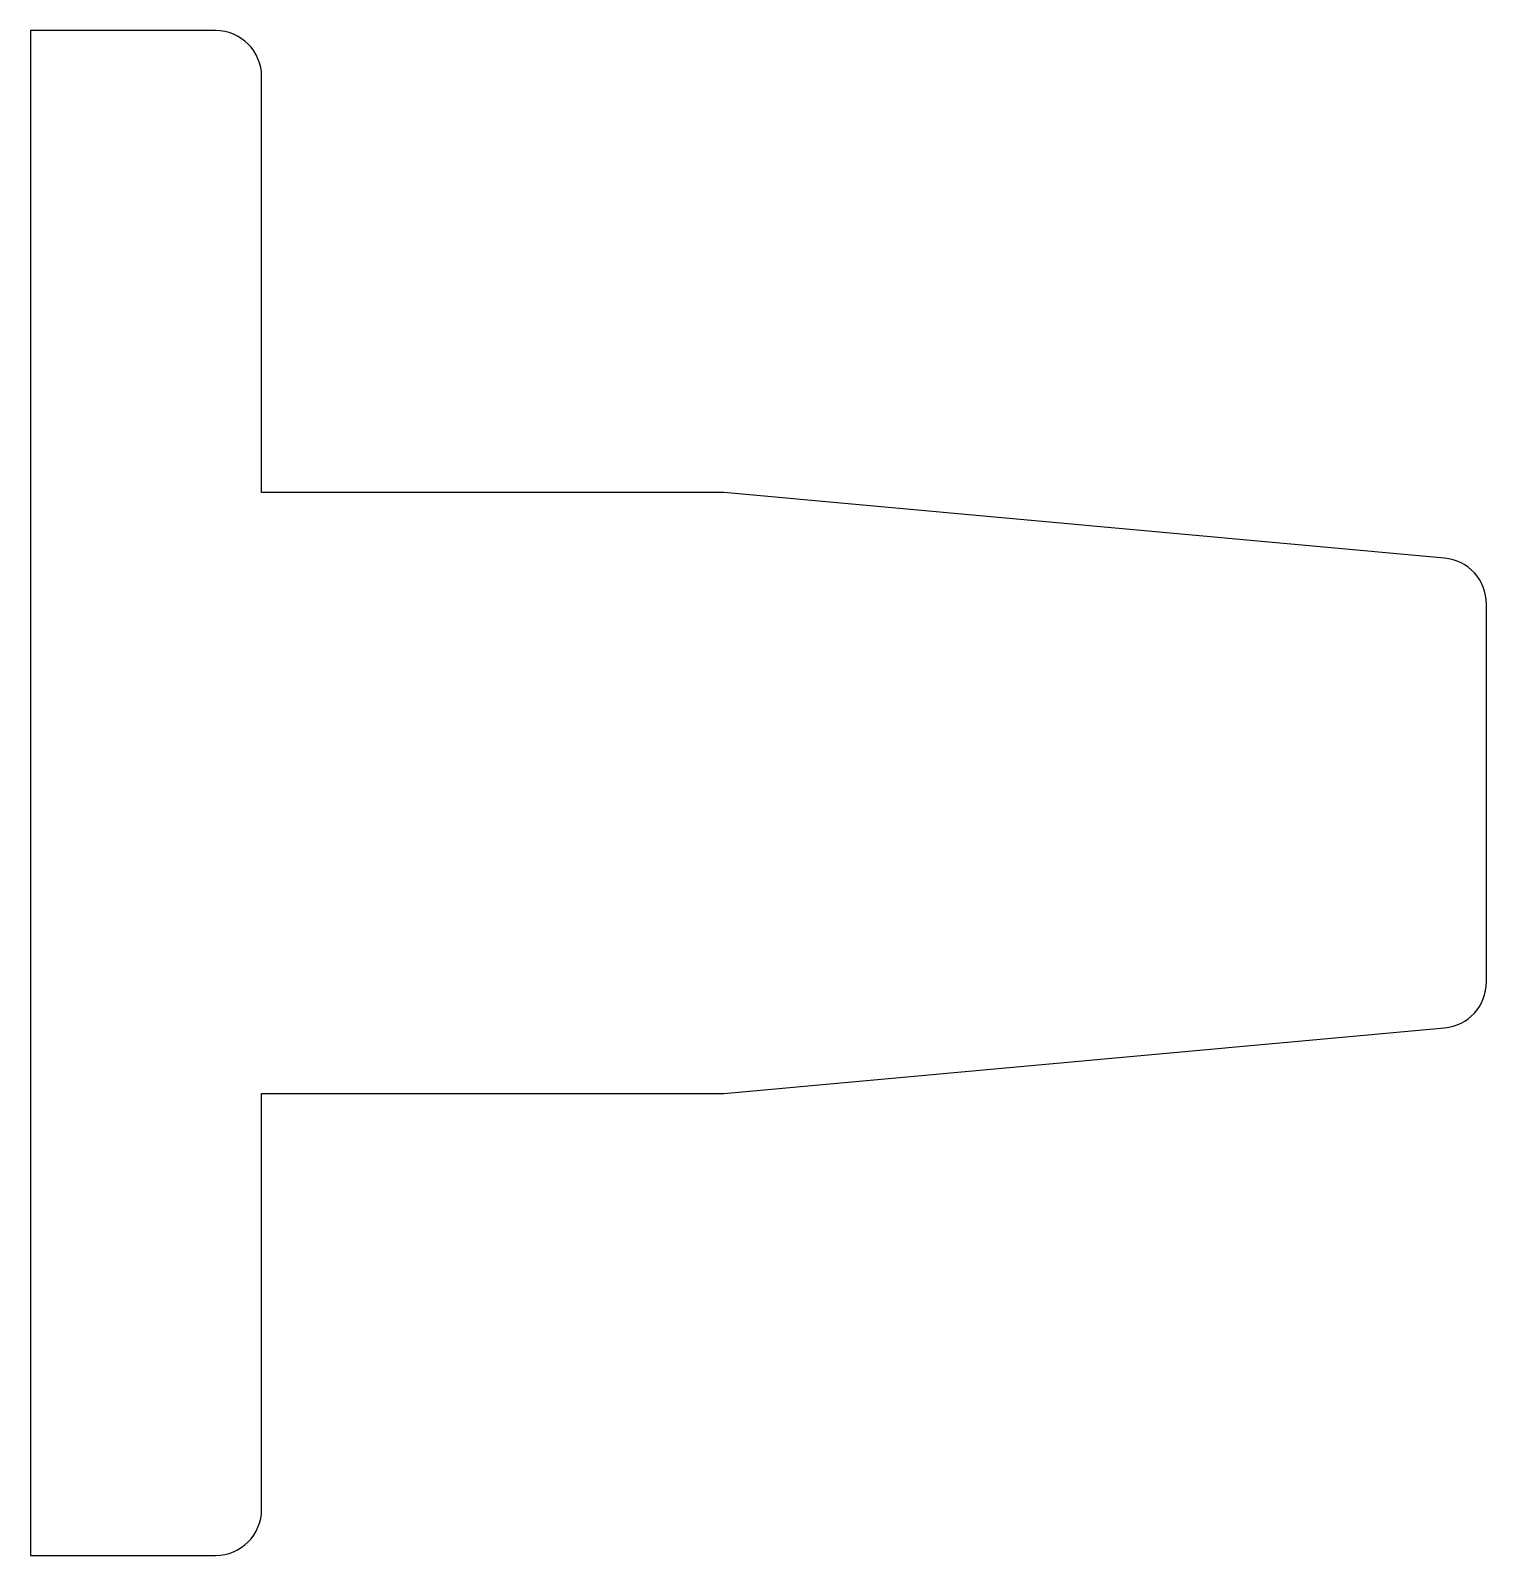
# Model space of a CAD drawing. Header units: metres. Extents: x 0 to 126, y -66 to 66.
import ezdxf

# ---------------------------------------------------------------- set-up
doc = ezdxf.new("R2010")
doc.units = ezdxf.units.M

msp = doc.modelspace()

# ---------------------------------------------------------------- linework, layer by layer
at = {"layer": 'PARAMETRIX'}
for p, q in [((16, 66), (0, 66)), ((0, 66), (0, -66)), ((20, 26), (20, 62)), ((60, 26), (20, 26)), ((122.3621, 20.3307), (60, 26)), ((126, -16.3471), (126, 16.3471)), ((60, -26), (122.3621, -20.3307)), ((20, -62), (20, -26)), ((20, -26), (60, -26)), ((0, -66), (16, -66))]:
    msp.add_line(p, q, dxfattribs=at)
for centre, start, end in [((16, 62), 0, 90), ((122, 16.3471), 0, 84.8056), ((122, -16.3471), 275.1944, 0), ((16, -62), 270, 0)]:
    msp.add_arc(centre, 4, start, end, dxfattribs=at)

doc.saveas('drawing.dxf')
